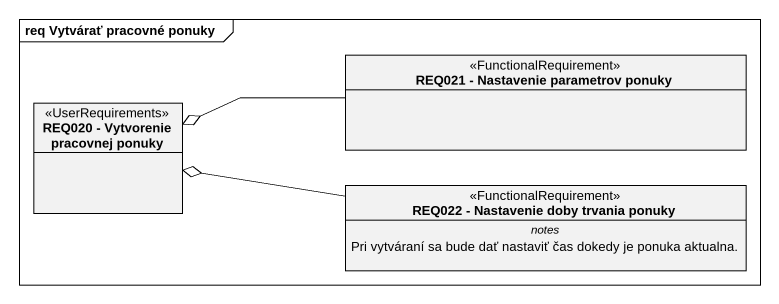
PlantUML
@startuml
mainframe req Vytvárať pracovné ponuky
hide circle
hide empty members
class "REQ021 - Nastavenie parametrov ponuky" as REQ021_Nastavenie <<FunctionalRequirement>>
class "REQ020 - Vytvorenie pracovnej ponuky" as REQ020_Vytvorenie_pracovnej <<UserRequirements>>
class "REQ022 - Nastavenie doby trvania ponuky" as REQ022_Nastavenie_doby <<FunctionalRequirement>> {
  -- notes --
  Pri vytváraní sa bude dať nastaviť čas dokedy je ponuka aktualna.
}
REQ021_Nastavenie -left-o REQ020_Vytvorenie_pracovnej
REQ022_Nastavenie_doby -left-o REQ020_Vytvorenie_pracovnej
@enduml
